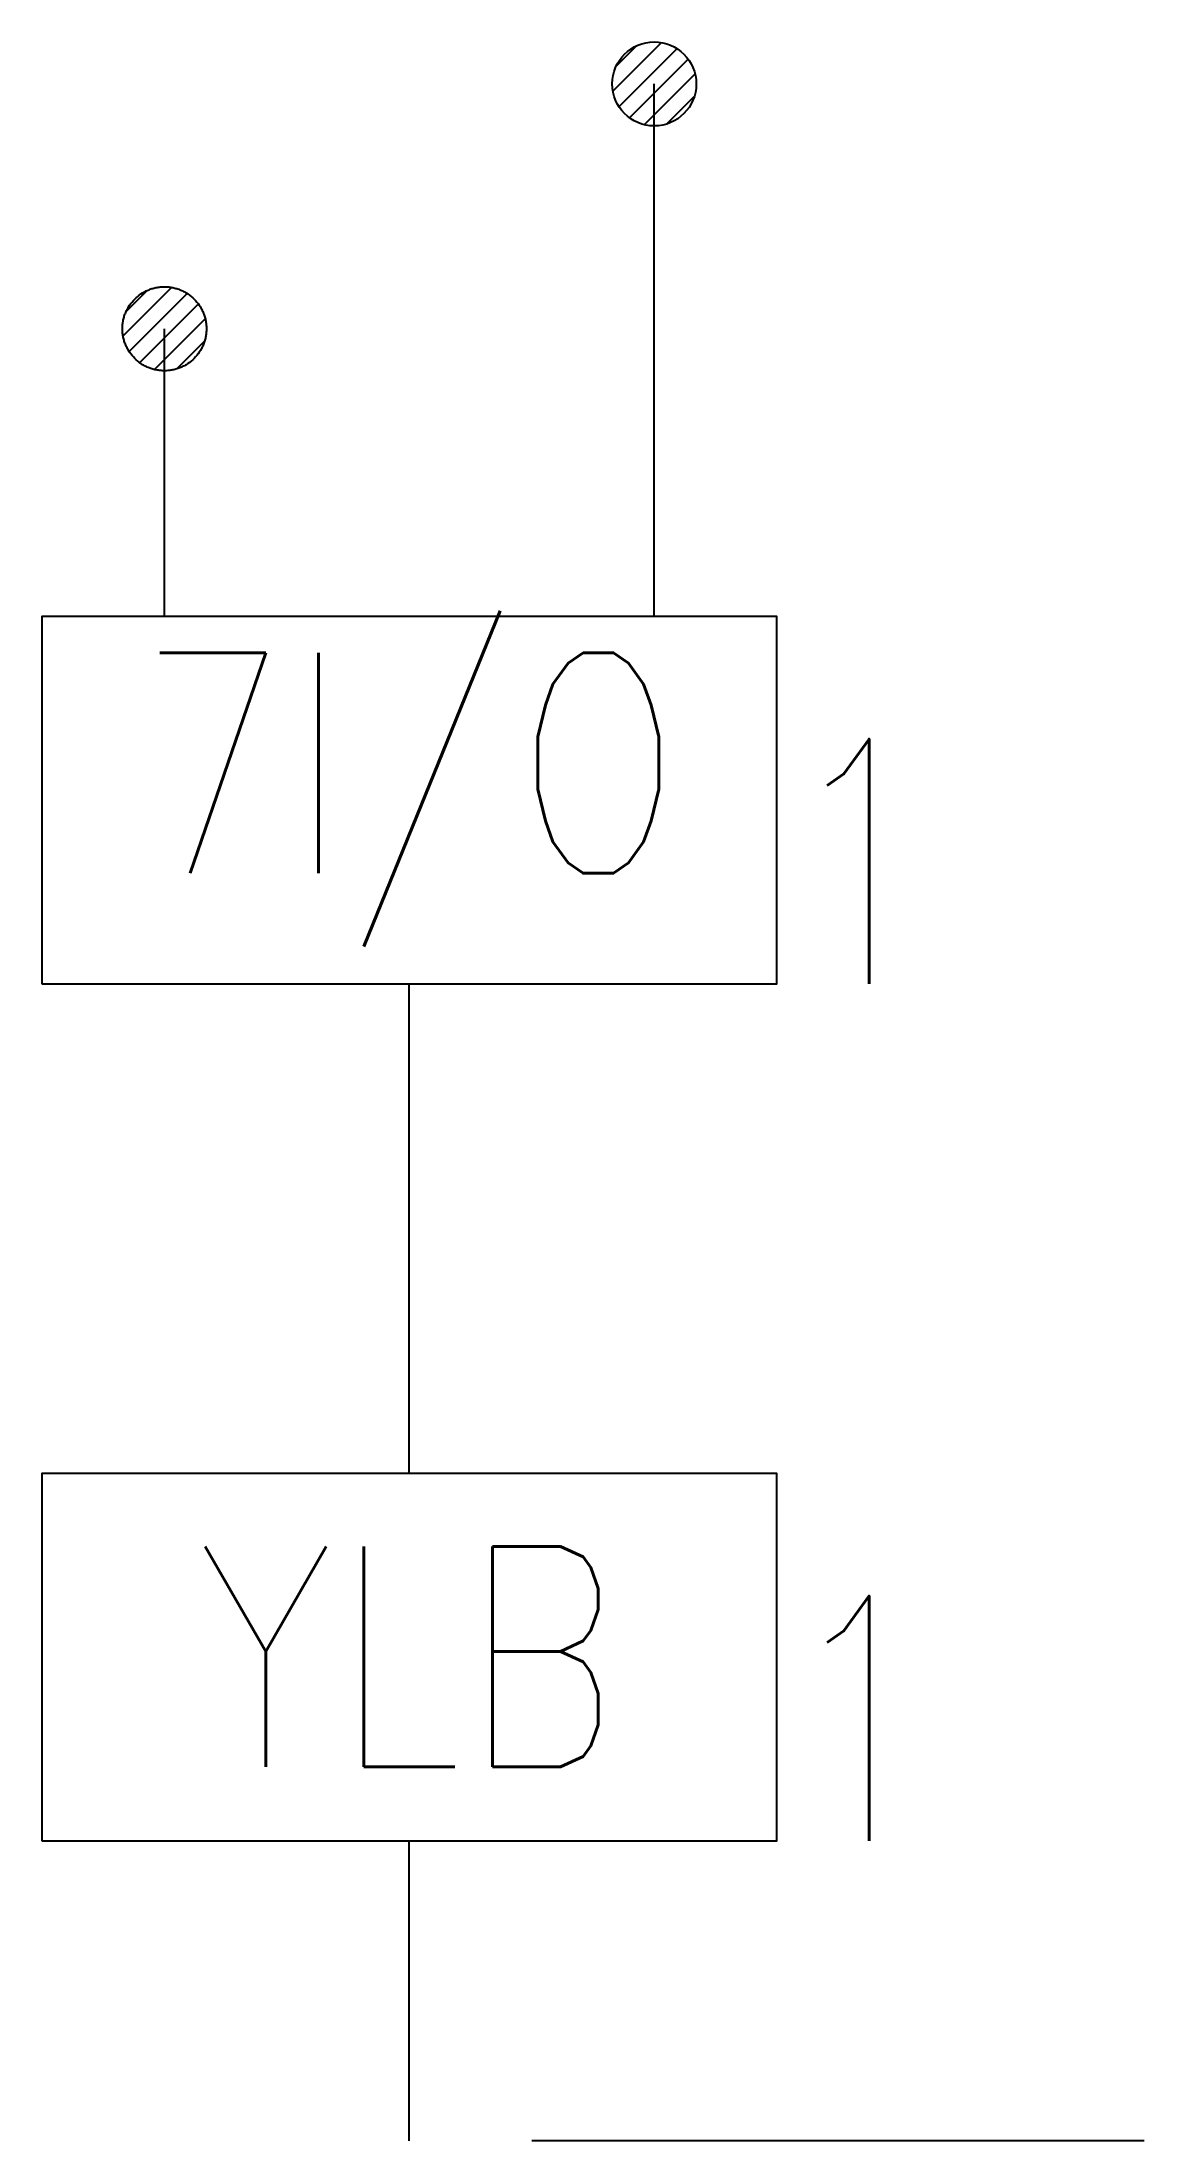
# Model space of a CAD drawing. Header units: millimetres. Extents: x 0 to 900, y 300 to 2015.
import ezdxf

# ---------------------------------------------------------------- set-up
doc = ezdxf.new("R2010")
doc.units = ezdxf.units.MM
doc.header["$LTSCALE"] = 1000
doc.linetypes.add('DASH', pattern=[0.35, 0.25, -0.1])
doc.linetypes.add('DASHDOT', pattern=[1, 0.5, -0.25, 0, -0.25])
doc.layers.add('E-ANNO-TEXT', color=6, linetype='Continuous')
doc.layers.add('E-EQUIP', color=4, linetype='Continuous')
doc.styles.add('E-TEXT', font='romans.shx', dxfattribs={"width": 0.8, "bigfont": 'hztxt.shx'})

# ---------------------------------------------------------------- blocks, each defined once
blk = doc.blocks.new('FA-消防水泵模块')
blk.add_lwpolyline([(-3, 0), (3, 0), (3, 3), (-3, 3)], close=True)
at = {"color": 6, "insert": (0, 1.504), "char_height": 1.8, "width": 6, "attachment_point": 5, "line_spacing_factor": 0.6, "style": 'E-TEXT'}
blk.add_mtext('7I/O', dxfattribs=at)
blk = doc.blocks.new('FA-32-雨淋泵控制箱')
blk.add_lwpolyline([(-3, 0), (3, 0), (3, 3), (-3, 3)], close=True)
at = {"color": 6, "insert": (0, 1.504), "char_height": 1.8, "width": 6, "attachment_point": 5, "line_spacing_factor": 0.6, "style": 'E-TEXT'}
blk.add_mtext('YLB', dxfattribs=at)

msp = doc.modelspace()

# ---------------------------------------------------------------- hatches: boundary and pattern name
at = {"layer": 'E-ANNO-TEXT'}
h = msp.add_hatch(dxfattribs=at)
h.set_pattern_fill('ANSI31', color=11, scale=100, style=0)
h.set_pattern_definition([(45, (-380952.82, -218630.37), (-8.83883476, 8.83883476), [])])
h.paths.add_polyline_path([(534.3, 1980.8, 1), (465.7, 1980.8, 1)])
at = {"layer": 'E-ANNO-TEXT', "linetype": 'DASH'}
h = msp.add_hatch(dxfattribs=at)
h.set_pattern_fill('ANSI31', color=2, scale=100, style=0)
h.set_pattern_definition([(45, (-381352.82, -218830.368), (-8.83883476, 8.83883476), [])])
h.paths.add_polyline_path([(134.3, 1780.8, 1), (65.7, 1780.8, 1)])

# ---------------------------------------------------------------- linework, layer by layer
at = {"layer": 'E-ANNO-TEXT', "color": 11}
for p, q in [((500, 1545.7), (500, 1980.8)), ((300, 845.7), (300, 1245.7))]:
    msp.add_line(p, q, dxfattribs=at)
at = {"layer": 'E-ANNO-TEXT', "color": 2, "linetype": 'DASH'}
msp.add_line((100, 1545.7), (100, 1780.8), dxfattribs=at)
at = {"layer": 'E-ANNO-TEXT', "color": 0, "linetype": 'DASHDOT'}
for p, q in [((300, 300.5), (300, 545.7)), ((900, 300.5), (300, 300.5))]:
    msp.add_line(p, q, dxfattribs=at)
at = {"layer": 'E-ANNO-TEXT', "color": 11}
msp.add_circle((500, 1980.8), 34.3, dxfattribs=at)
at = {"layer": 'E-ANNO-TEXT', "color": 2, "linetype": 'DASH'}
msp.add_circle((100, 1780.8), 34.3, dxfattribs=at)

# ---------------------------------------------------------------- block references
at = {"layer": 'E-EQUIP', "xscale": 100, "yscale": 100, "zscale": 100}
for name, p in [('FA-消防水泵模块', (300, 1245.7)), ('FA-32-雨淋泵控制箱', (300, 545.7))]:
    msp.add_blockref(name, p, dxfattribs=at)

# ---------------------------------------------------------------- texts
at = {"layer": 'E-ANNO-TEXT', "color": 6, "style": 'E-TEXT', "width": 0.8}
for p in [(600, 1245.7), (600, 545.7)]:
    msp.add_text('1', height=200, rotation=0, dxfattribs=at).set_placement(p)

doc.saveas('drawing.dxf')
